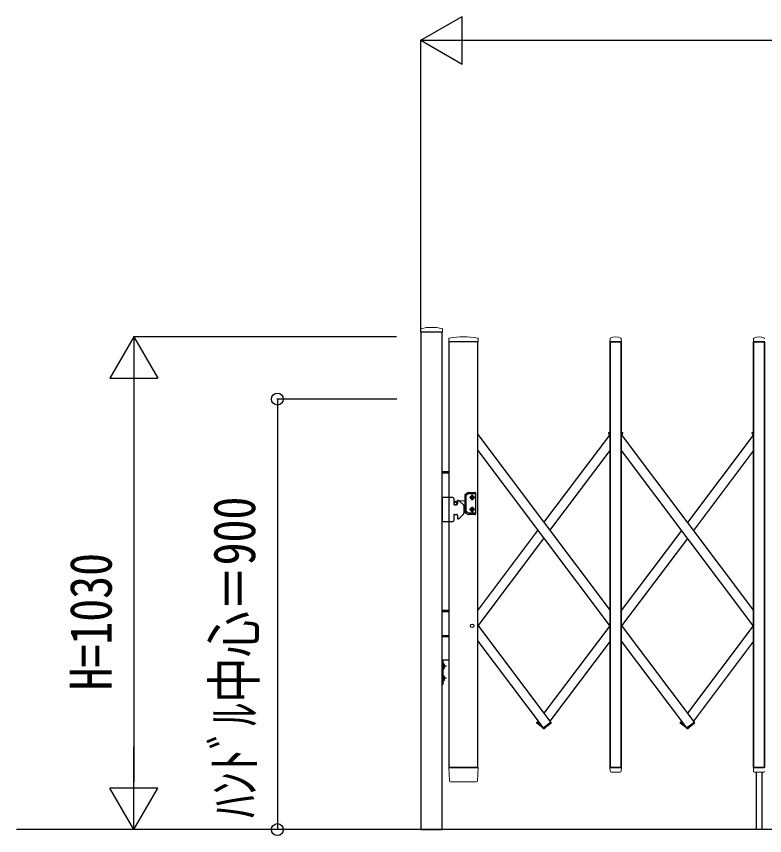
# Model space of a CAD drawing. Units: millimetres, scale not verified. Extents: x -16832 to 16820, y -11892 to 11880.
# Drawn here: x -10765 to -9200, y 3091 to 4803 of the extents above; entities that cross this region are included whole.
import ezdxf
from ezdxf.enums import TextEntityAlignment as Align

# ---------------------------------------------------------------- set-up
doc = ezdxf.new("R2010")
doc.units = ezdxf.units.MM
doc.header["$LTSCALE"] = 50
for name, color, linetype in [('0-3_YKK_11E', 7, 'Continuous'), ('0-6_YKK_A1', 4, 'Continuous'), ('0-7_YKK_D', 6, 'Continuous')]:
    doc.layers.add(name, color=color, linetype=linetype)
doc.layers.add('0-5_YKK_13', color=4, linetype='Continuous', lineweight=18)
doc.styles.add('ＭＳ ゴシック', font='')
doc.styles.get('ＭＳ ゴシック').set_extended_font_data('MS Gothic')

msp = doc.modelspace()

# ---------------------------------------------------------------- linework, layer by layer
at = {"layer": '0-3_YKK_11E'}
msp.add_line((-4447.22, 3103.22), (-10764.7, 3103.22), dxfattribs=at)
at = {"layer": '0-5_YKK_13'}
for p, q in [((-9919.09, 4149.61), (-9919.46, 4143.53)), ((-9873.83, 4149.61), (-9873.46, 4143.53)), ((-9919.16, 4143.21), (-9873.76, 4143.21)), ((-9860.07, 4129.87), (-9860.46, 4123.53)), ((-9799.34, 4129.87), (-9798.96, 4123.53)), ((-9523.46, 4123.53), (-9523.08, 4129.66)), ((-9499.46, 4123.53), (-9499.83, 4129.66)), ((-9223.47, 4123.52), (-9223.1, 4129.64)), ((-9860.16, 4123.22), (-9858.75, 4123.22)), ((-9847.96, 4123.22), (-9858.75, 4123.22)), ((-9847.96, 4123.22), (-9846.46, 4123.22)), ((-9800.66, 4123.22), (-9845.16, 4123.22)), ((-9800.66, 4123.22), (-9799.26, 4123.22)), ((-9523.16, 4123.21), (-9499.76, 4123.21)), ((-9223.17, 4123.2), (-9199.77, 4123.2)), ((-9525.68, 3929.76), (-9526.58, 3930.96)), ((-9526.38, 3932.36), (-9522.96, 3934.93)), ((-9525.68, 3929.76), (-9522.96, 3931.81)), ((-9496.54, 3932.36), (-9499.96, 3934.93)), ((-9497.24, 3929.76), (-9499.96, 3931.81)), ((-9497.24, 3929.76), (-9496.34, 3930.96)), ((-9225.68, 3929.76), (-9226.58, 3930.96)), ((-9226.38, 3932.36), (-9222.96, 3934.93)), ((-9225.68, 3929.76), (-9222.96, 3931.81)), ((-9675.68, 3328.04), (-9676.58, 3326.84)), ((-9663.51, 3315.76), (-9676.38, 3325.44)), ((-9668.58, 3322.7), (-9675.68, 3328.04)), ((-9663.65, 3315.66), (-9647.19, 3328.04)), ((-9661.35, 3314.26), (-9646.49, 3325.44)), ((-9647.19, 3328.04), (-9646.29, 3326.84)), ((-9375.65, 3328.04), (-9376.55, 3326.84)), ((-9363.5, 3315.77), (-9376.36, 3325.44)), ((-9368.61, 3322.74), (-9375.65, 3328.04)), ((-9363.65, 3315.66), (-9347.19, 3328.04)), ((-9361.35, 3314.26), (-9346.49, 3325.44)), ((-9347.19, 3328.04), (-9346.29, 3326.84)), ((-9663.65, 3315.66), (-9662.75, 3314.46)), ((-9659.22, 3315.66), (-9660.12, 3314.46)), ((-9659.22, 3315.66), (-9659.36, 3315.76)), ((-9363.65, 3315.66), (-9362.75, 3314.46)), ((-9359.19, 3315.66), (-9360.09, 3314.46)), ((-9359.19, 3315.66), (-9359.34, 3315.77)), ((-9858.76, 3205.09), (-9860.46, 3232.9)), ((-9857.96, 3233.21), (-9860.16, 3233.21)), ((-9857.96, 3233.21), (-9801.45, 3233.21)), ((-9799.26, 3233.21), (-9801.45, 3233.21)), ((-9798.96, 3232.9), (-9800.66, 3205.09)), ((-9523.01, 3225.5), (-9523.46, 3232.9)), ((-9523.01, 3225.5), (-9523.46, 3232.9)), ((-9523.16, 3233.21), (-9499.76, 3233.21)), ((-9523.16, 3233.21), (-9499.76, 3233.21)), ((-9522.98, 3225.09), (-9523.01, 3225.5)), ((-9522.98, 3225.09), (-9523.01, 3225.5)), ((-9501.93, 3223.21), (-9520.99, 3223.21)), ((-9501.93, 3223.21), (-9520.99, 3223.21)), ((-9499.91, 3225.5), (-9499.94, 3225.09)), ((-9499.91, 3225.5), (-9499.94, 3225.09)), ((-9499.91, 3225.5), (-9499.46, 3232.9)), ((-9499.91, 3225.5), (-9499.46, 3232.9)), ((-9223.02, 3225.49), (-9223.47, 3232.88)), ((-9223.17, 3233.2), (-9199.77, 3233.2)), ((-9222.99, 3225.08), (-9223.02, 3225.49)), ((-9201.95, 3223.2), (-9221, 3223.2)), ((-9802.76, 3203.21), (-9803.1, 3203.21)), ((-9802.65, 3203.21), (-9802.76, 3203.21))]:
    msp.add_line(p, q, dxfattribs=at)
for points in [[(-9803.15, 3203.21), (-9856.26, 3203.21), (-9856.76, 3203.21)], [(-9802.76, 3203.22), (-9803.1, 3203.21), (-9803.15, 3203.21)]]:
    msp.add_lwpolyline(points, dxfattribs=at)
at = {"layer": '0-5_YKK_13', "color": 40}
msp.add_circle((-9811.46, 3529.21), 3.65, dxfattribs=at)
at = {"layer": '0-5_YKK_13'}
for centre, radius, start, end in [((-9918.09, 4149.55), 1, 104.06552, 176.5), ((-9896.46, 4063.21), 90, 75.93448, 104.06552), ((-9874.83, 4149.55), 1, 3.5, 75.93448), ((-9919.16, 4143.51), 0.3, 176.5, 270), ((-9873.76, 4143.51), 0.3, 270, 3.5), ((-9859.07, 4129.8), 1, 99.38321, 176.5), ((-9829.71, 3952.15), 181.07, 80.6148, 99.3852), ((-9800.34, 4129.8), 1, 3.5, 80.61679), ((-9522.09, 4129.6), 1, 117.6601, 176.5), ((-9511.46, 4109.32), 23.89, 62.3399, 117.6601), ((-9500.83, 4129.6), 1, 3.5, 62.3399), ((-9222.1, 4129.58), 1, 117.6601, 176.5), ((-9211.47, 4109.31), 23.89, 62.3399, 117.6601), ((-9200.85, 4129.58), 1, 3.5, 62.3399), ((-9860.16, 4123.52), 0.3, 176.5, 270), ((-9799.26, 4123.52), 0.3, 270, 3.5), ((-9523.16, 4123.51), 0.3, 176.5, 180), ((-9523.16, 4123.51), 0.3, 180, 270), ((-9499.76, 4123.51), 0.3, 270, 0), ((-9499.76, 4123.51), 0.3, 0, 3.5), ((-9223.17, 4123.5), 0.3, 176.5, 180), ((-9223.17, 4123.5), 0.3, 180, 270), ((-9525.78, 3931.56), 1, 126.95606, 216.95606), ((-9497.14, 3931.56), 1, 323.04394, 53.04394), ((-9225.78, 3931.56), 1, 126.95606, 216.95606), ((-9675.78, 3326.24), 1, 143.04394, 233.04394), ((-9647.09, 3326.24), 1, 306.95606, 36.95606), ((-9375.75, 3326.24), 1, 143.04394, 233.04394), ((-9347.09, 3326.24), 1, 306.95606, 36.95606), ((-9661.95, 3315.06), 1, 216.95606, 306.95606), ((-9660.92, 3315.06), 1, 233.04394, 323.04394), ((-9361.95, 3315.06), 1, 216.95606, 306.95606), ((-9360.89, 3315.06), 1, 233.04394, 323.04394), ((-9860.16, 3232.91), 0.3, 90, 183.5), ((-9799.26, 3232.91), 0.3, 356.5, 90), ((-9523.16, 3232.91), 0.3, 90, 183.5), ((-9523.16, 3232.91), 0.3, 90, 183.5), ((-9520.99, 3225.21), 2, 183.5, 270), ((-9520.99, 3225.21), 2, 183.5, 270), ((-9501.93, 3225.21), 2, 270, 356.5), ((-9501.93, 3225.21), 2, 270, 356.5), ((-9499.76, 3232.91), 0.3, 356.5, 90), ((-9499.76, 3232.91), 0.3, 356.5, 90), ((-9223.17, 3232.9), 0.3, 90, 183.5), ((-9221, 3225.2), 2, 183.5, 270), ((-9201.95, 3225.2), 2, 270, 356.5), ((-9856.76, 3205.21), 2, 183.5, 270), ((-9802.65, 3205.21), 2, 270, 356.5)]:
    msp.add_arc(centre, radius, start, end, dxfattribs=at)
at = {"layer": '0-6_YKK_A1'}
for p, q in [((-9873.96, 4143.21), (-9918.96, 4143.21)), ((-9799.96, 4123.21), (-9859.96, 4123.21)), ((-9859.96, 3233.21), (-9859.96, 4123.21)), ((-9799.96, 4123.21), (-9859.96, 4123.21)), ((-9799.96, 3233.21), (-9799.96, 4123.21)), ((-9199.97, 4123.2), (-9222.97, 4123.2)), ((-9222.97, 4123.2), (-9199.97, 4123.2)), ((-9799.96, 3929.34), (-9522.96, 3561.17)), ((-9661.45, 3745.24), (-9523.96, 3927.98)), ((-9525.44, 3929.94), (-9522.96, 3931.81)), ((-9525.44, 3929.94), (-9522.96, 3926.65)), ((-9499.96, 3929.34), (-9222.96, 3561.17)), ((-9498.93, 3927.98), (-9497.47, 3929.93)), ((-9223.95, 3927.96), (-9361.43, 3745.22)), ((-9225.44, 3929.94), (-9222.96, 3931.81)), ((-9225.44, 3929.94), (-9222.96, 3926.65)), ((-9799.96, 3896.08), (-9522.96, 3527.9)), ((-9648.93, 3728.6), (-9522.96, 3896.04)), ((-9499.96, 3896.08), (-9222.96, 3527.9)), ((-9222.96, 3896.01), (-9348.92, 3728.59)), ((-9860.21, 3851.21), (-9873.96, 3851.21)), ((-9860.21, 3848.21), (-9873.96, 3848.21)), ((-9826.46, 3766.63), (-9826.46, 3803.4)), ((-9825.96, 3804.26), (-9819.69, 3807.88)), ((-9823.96, 3768.08), (-9823.96, 3801.95)), ((-9819.02, 3805.38), (-9823.46, 3802.82)), ((-9819.19, 3808.01), (-9805.46, 3808.01)), ((-9805.46, 3805.51), (-9818.52, 3805.51)), ((-9811.46, 3791.76), (-9811.46, 3803.26)), ((-9804.46, 3807.01), (-9804.46, 3763.01)), ((-9874.21, 3797.21), (-9874.21, 3747.21)), ((-9852.21, 3797.21), (-9874.21, 3797.21)), ((-9850.21, 3795.21), (-9850.21, 3784.21)), ((-9842.21, 3789.45), (-9846.54, 3789.1)), ((-9842.21, 3790.21), (-9842.21, 3784.21)), ((-9841.21, 3791.21), (-9840.04, 3791.21)), ((-9838.62, 3790.63), (-9829.29, 3781.3)), ((-9826.46, 3790.73), (-9837.8, 3789.81)), ((-9805.71, 3797.51), (-9817.21, 3797.51)), ((-9812.69, 3797.1), (-9813.51, 3797.1)), ((-9810.23, 3797.92), (-9809.41, 3797.92)), ((-9848.21, 3782.21), (-9844.21, 3782.21)), ((-9828.71, 3779.89), (-9828.71, 3764.54)), ((-9826.46, 3779.3), (-9828.71, 3779.49)), ((-9805.71, 3772.51), (-9817.21, 3772.51)), ((-9812.69, 3772.92), (-9813.51, 3772.92)), ((-9811.46, 3778.26), (-9811.46, 3766.76)), ((-9810.23, 3772.1), (-9809.41, 3772.1)), ((-9850.21, 3760.21), (-9850.21, 3749.21)), ((-9848.21, 3762.21), (-9844.21, 3762.21)), ((-9842.21, 3760.21), (-9842.21, 3754.21)), ((-9841.21, 3753.21), (-9840.04, 3753.21)), ((-9838.62, 3753.8), (-9829.29, 3763.13)), ((-9825.96, 3765.77), (-9819.69, 3762.15)), ((-9819.02, 3764.65), (-9823.46, 3767.21)), ((-9805.46, 3762.01), (-9819.19, 3762.01)), ((-9805.46, 3764.51), (-9818.52, 3764.51)), ((-9874.21, 3747.21), (-9852.21, 3747.21)), ((-9799.96, 3561.13), (-9673.96, 3728.6)), ((-9373.95, 3728.59), (-9499.96, 3561.1)), ((-9798.93, 3529.23), (-9661.45, 3711.97)), ((-9361.43, 3711.95), (-9498.92, 3529.21)), ((-9860.21, 3561.21), (-9873.96, 3561.21)), ((-9860.21, 3558.21), (-9873.96, 3558.21)), ((-9799.96, 3530.59), (-9647.43, 3327.86)), ((-9523.95, 3529.21), (-9661.43, 3346.47)), ((-9499.96, 3530.59), (-9347.43, 3327.86)), ((-9223.94, 3529.2), (-9361.42, 3346.46)), ((-9860.21, 3508.21), (-9873.96, 3508.21)), ((-9873.96, 3507.21), (-9860.21, 3507.21)), ((-9522.96, 3497.26), (-9648.92, 3329.84)), ((-9499.96, 3497.33), (-9363.41, 3315.84)), ((-9222.96, 3497.23), (-9348.91, 3329.82)), ((-9859.96, 3457.21), (-9873.96, 3457.21)), ((-9871.96, 3450.61), (-9871.96, 3438.81)), ((-9871.96, 3450.61), (-9871.45, 3450.61)), ((-9865.54, 3444.71), (-9871.96, 3444.71)), ((-9871.45, 3450.61), (-9871.45, 3438.81)), ((-9871.96, 3438.81), (-9871.45, 3438.81)), ((-9871.96, 3425.61), (-9871.96, 3413.81)), ((-9871.96, 3425.61), (-9871.45, 3425.61)), ((-9871.45, 3425.61), (-9871.45, 3413.81)), ((-9865.54, 3419.71), (-9871.96, 3419.71)), ((-9871.96, 3413.81), (-9871.45, 3413.81)), ((-9673.95, 3329.84), (-9675.44, 3327.86)), ((-9668.58, 3322.7), (-9675.44, 3327.86)), ((-9373.94, 3329.82), (-9375.41, 3327.86)), ((-9368.61, 3322.74), (-9375.41, 3327.86)), ((-9363.41, 3315.84), (-9347.43, 3327.86)), ((-9799.96, 3233.21), (-9859.96, 3233.21)), ((-9859.96, 3233.21), (-9799.96, 3233.21)), ((-9499.96, 3233.21), (-9522.96, 3233.21)), ((-9199.97, 3233.2), (-9222.97, 3233.2)), ((-9222.97, 3233.2), (-9199.97, 3233.2)), ((-9217.47, 3223.2), (-9217.47, 3103.2)), ((-9205.47, 3223.2), (-9205.47, 3103.2))]:
    msp.add_line(p, q, dxfattribs=at)
for points in [[(-9873.96, 4143.21), (-9918.96, 4143.21), (-9918.96, 3103.21), (-9873.96, 3103.21)], [(-9499.96, 4123.21), (-9522.96, 4123.21), (-9522.96, 3233.21), (-9499.96, 3233.21)], [(-9499.96, 3233.21), (-9522.96, 3233.21), (-9522.96, 4123.21), (-9499.96, 4123.21)], [(-9199.97, 4123.2), (-9222.97, 4123.2), (-9222.97, 3233.2), (-9199.97, 3233.2)], [(-9199.97, 3233.2), (-9222.97, 3233.2), (-9222.97, 4123.2), (-9199.97, 4123.2)], [(-9871.96, 3407.21), (-9871.96, 3457.21), (-9873.96, 3457.21), (-9873.96, 3407.21)]]:
    msp.add_lwpolyline(points, close=True, dxfattribs=at)
for points in [[(-9499.96, 4123.21), (-9522.96, 4123.21), (-9499.96, 4123.21)], [(-9499.96, 3931.81), (-9497.48, 3929.94), (-9499.96, 3931.81)], [(-9813.51, 3797.1), (-9813.51, 3797.92), (-9812.69, 3797.92)], [(-9811.87, 3798.74), (-9811.87, 3799.56), (-9811.05, 3799.56), (-9811.05, 3798.74)], [(-9811.05, 3796.28), (-9811.05, 3795.46), (-9811.87, 3795.46), (-9811.87, 3796.28)], [(-9809.41, 3797.92), (-9809.41, 3797.1), (-9810.23, 3797.1)], [(-9813.51, 3772.92), (-9813.51, 3772.1), (-9812.69, 3772.1)], [(-9811.05, 3773.74), (-9811.05, 3774.56), (-9811.87, 3774.56), (-9811.87, 3773.74)], [(-9811.87, 3771.28), (-9811.87, 3770.46), (-9811.05, 3770.46), (-9811.05, 3771.28)], [(-9809.41, 3772.1), (-9809.41, 3772.92), (-9810.23, 3772.92)], [(-9799.96, 3497.33), (-9663.41, 3315.84), (-9647.43, 3327.86)], [(-9869.35, 3447.21), (-9872.13, 3445.86), (-9872.74, 3444.71)], [(-9869.35, 3442.21), (-9872.13, 3443.57), (-9872.74, 3444.71)], [(-9869.35, 3422.21), (-9872.13, 3420.86), (-9872.74, 3419.71)], [(-9869.35, 3417.21), (-9872.13, 3418.57), (-9872.74, 3419.71)]]:
    msp.add_lwpolyline(points, dxfattribs=at)
for centre, radius in [((-9846.21, 3785.01), 3), ((-9846.21, 3785.01), 2.8), ((-9811.46, 3797.51), 3.75), ((-9811.46, 3797.51), 1.65), ((-9811.46, 3772.51), 3.75), ((-9811.46, 3772.51), 1.65), ((-9811.46, 3529.21), 3.65)]:
    msp.add_circle(centre, radius, dxfattribs=at)
for centre, radius, start, end in [((-9825.46, 3803.4), 1, 120, 180), ((-9822.96, 3801.95), 1, 120, 180), ((-9819.19, 3807.01), 1, 90, 120), ((-9818.52, 3804.51), 1, 90, 120), ((-9811.46, 3799.51), 2.25, 33.74899, 146.25101), ((-9805.46, 3807.01), 1, 0, 90), ((-9805.46, 3804.51), 1, 0, 90), ((-9852.21, 3795.21), 2, 0, 90), ((-9846.21, 3785.01), 4.1, 94.62565, 192.68876), ((-9841.21, 3790.21), 1, 90, 180), ((-9840.04, 3789.21), 2, 45, 90), ((-9811.46, 3795.51), 2.25, 213.74899, 326.25101), ((-9812.69, 3798.74), 0.82, 270, 0), ((-9812.69, 3796.28), 0.82, 0, 90), ((-9810.23, 3798.74), 0.82, 180, 270), ((-9810.23, 3796.28), 0.82, 90, 180), ((-9848.21, 3784.21), 2, 180, 270), ((-9844.21, 3784.21), 2, 270, 0), ((-9830.71, 3779.89), 2, 0, 45), ((-9822.96, 3768.08), 1, 180, 240), ((-9811.46, 3774.51), 2.25, 33.74899, 146.25101), ((-9811.46, 3770.51), 2.25, 213.74899, 326.25101), ((-9812.69, 3773.74), 0.82, 270, 0), ((-9812.69, 3771.28), 0.82, 0, 90), ((-9810.23, 3773.74), 0.82, 180, 270), ((-9810.23, 3771.28), 0.82, 90, 180), ((-9848.21, 3760.21), 2, 90, 180), ((-9844.21, 3760.21), 2, 0, 90), ((-9841.21, 3754.21), 1, 180, 270), ((-9840.04, 3755.21), 2, 270, 315), ((-9830.71, 3764.54), 2, 315, 0), ((-9825.46, 3766.63), 1, 180, 240), ((-9819.19, 3763.01), 1, 240, 270), ((-9818.52, 3765.51), 1, 240, 270), ((-9805.46, 3765.51), 1, 270, 0), ((-9805.46, 3763.01), 1, 270, 0), ((-9852.21, 3749.21), 2, 270, 0), ((-9877.19, 3444.71), 8.23, 314.2189, 45.7811), ((-9877.19, 3419.71), 8.23, 314.2189, 45.7811)]:
    msp.add_arc(centre, radius, start, end, dxfattribs=at)
at = {"layer": '0-7_YKK_D'}
for p, q in [((-9918.96, 4753.21), (-9832.36, 4803.21)), ((-9832.36, 4703.21), (-9832.36, 4803.21)), ((-9918.96, 4144.21), (-9918.96, 4754.21)), ((-9918.96, 4753.21), (-9832.36, 4703.21)), ((-9918.96, 4753.21), (-9745.75, 4753.21)), ((-9818.96, 4753.21), (-5492.96, 4753.21)), ((-10518.96, 4133.21), (-10568.96, 4046.61)), ((-9969.96, 4133.21), (-10519.96, 4133.21)), ((-10518.96, 4133.21), (-10468.96, 4046.61)), ((-10518.96, 4133.21), (-10518.96, 3960.01)), ((-10568.96, 4046.61), (-10468.96, 4046.61)), ((-10518.96, 4033.21), (-10518.96, 3203.21)), ((-9968.96, 4003.21), (-10219.96, 4003.21)), ((-10218.96, 4003.21), (-10218.96, 3103.21)), ((-10518.96, 3103.21), (-10518.96, 3276.42)), ((-10518.96, 3103.21), (-10568.96, 3189.82)), ((-10468.96, 3189.82), (-10568.96, 3189.82)), ((-10518.96, 3103.21), (-10468.96, 3189.82)), ((-9968.96, 3103.21), (-10519.96, 3103.21)), ((-9968.96, 3103.21), (-10219.96, 3103.21))]:
    msp.add_line(p, q, dxfattribs=at)
for centre in [(-10218.96, 4003.21), (-10218.96, 3103.21)]:
    msp.add_circle(centre, 12.5, dxfattribs=at)

# ---------------------------------------------------------------- texts
at = {"layer": '0-7_YKK_D', "style": 'ＭＳ ゴシック', "width": 0.8}
for s, p in [('ﾊﾝﾄﾞﾙ中心＝900', (-10238.96, 3127.61)), ('H=1030', (-10538.96, 3394.21))]:
    msp.add_text(s, height=87.98, rotation=90, dxfattribs=at).set_placement(p, align=Align.BOTTOM_LEFT)

doc.saveas('drawing.dxf')
